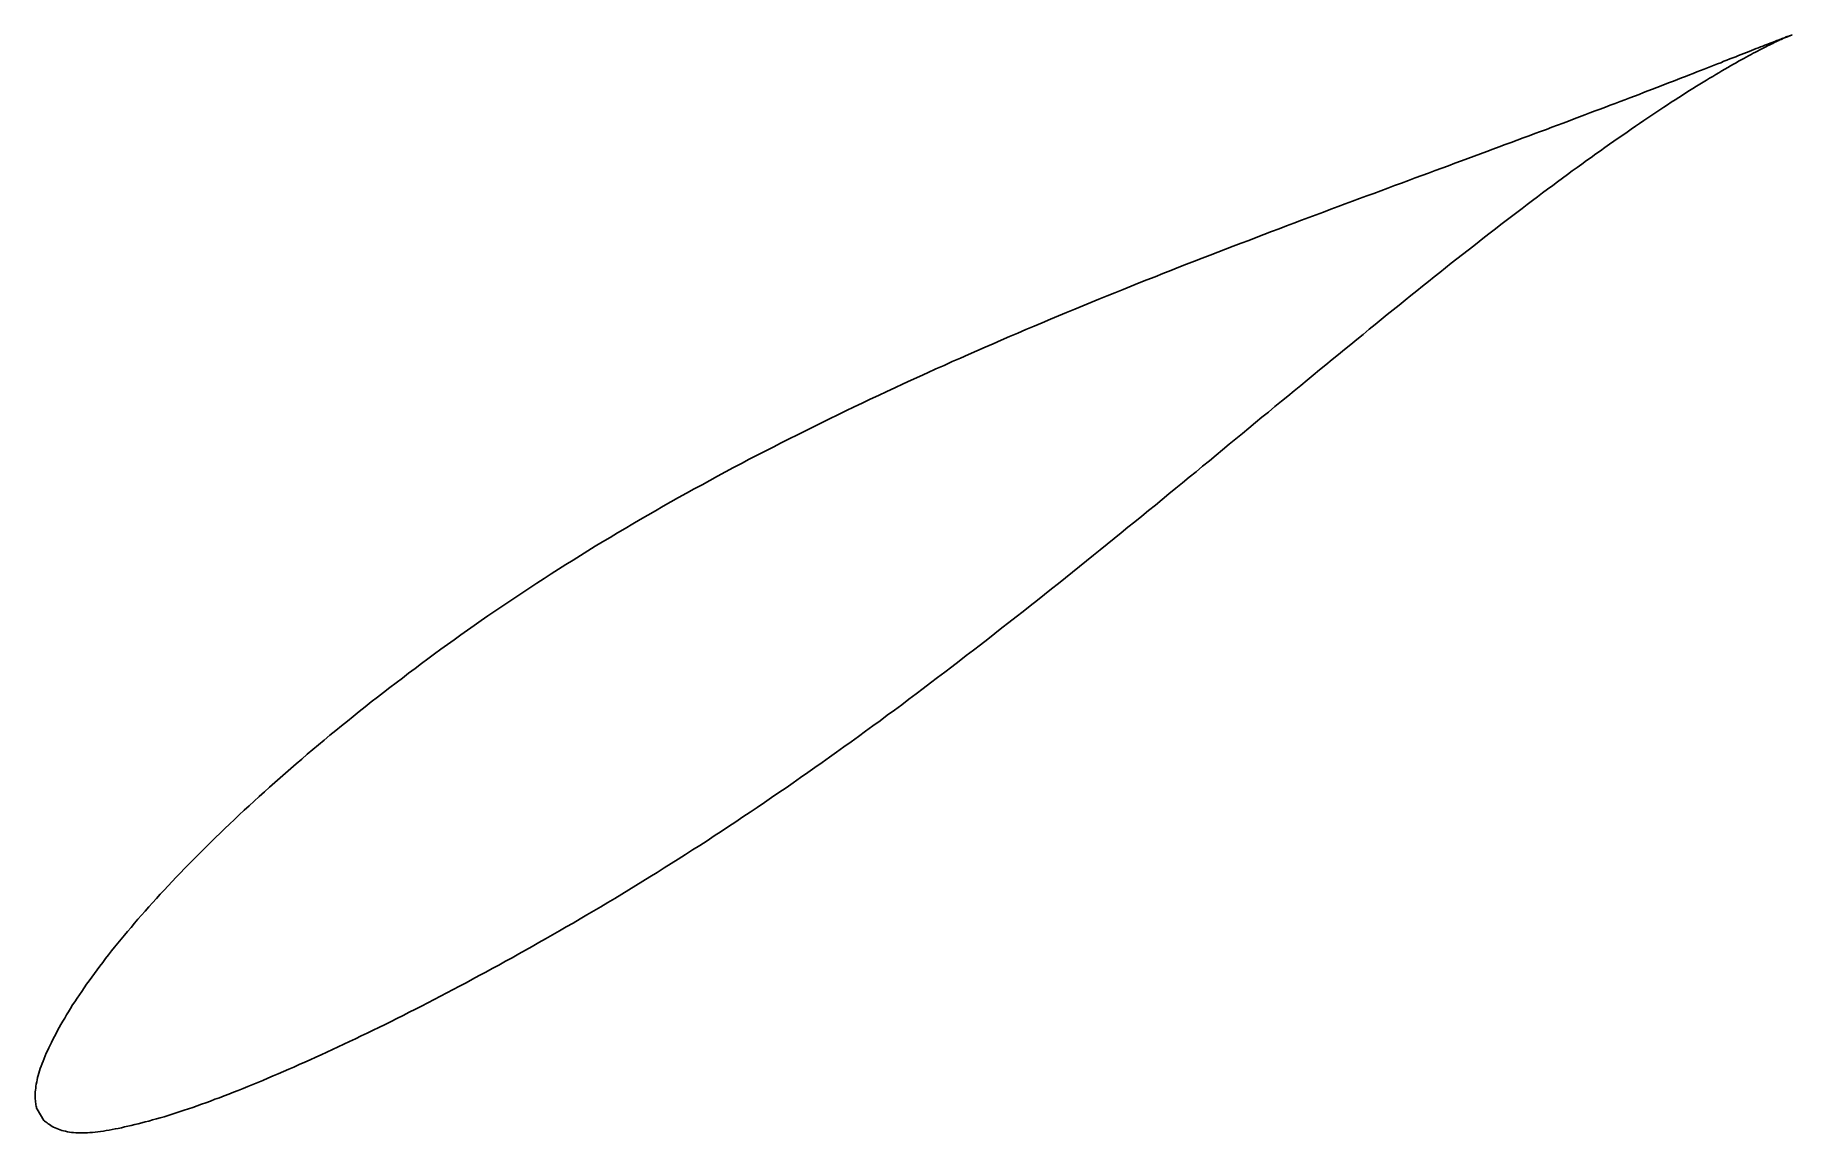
# Model space of a CAD drawing. Header units: metres. Extents: x -39 to 78, y -25 to 49.
import ezdxf

# ---------------------------------------------------------------- set-up
doc = ezdxf.new("R2010")
doc.units = ezdxf.units.M

msp = doc.modelspace()

# ---------------------------------------------------------------- linework, layer by layer
msp.add_lwpolyline([(78.31, 48.62), (78.31, 48.62), (78.3, 48.62), (78.29, 48.62), (78.27, 48.61), (78.25, 48.6), (78.22, 48.59), (78.18, 48.58), (78.15, 48.57), (78.1, 48.55), (78.06, 48.54), (78, 48.52), (77.94, 48.5), (77.88, 48.48), (77.81, 48.45), (77.74, 48.42), (77.66, 48.39), (77.58, 48.36), (77.5, 48.33), (77.4, 48.29), (77.31, 48.26), (77.21, 48.22), (77.1, 48.18), (76.99, 48.13), (76.87, 48.09), (76.75, 48.04), (76.63, 47.99), (76.5, 47.94), (76.36, 47.89), (76.22, 47.83), (76.08, 47.78), (75.93, 47.72), (75.77, 47.66), (75.61, 47.6), (75.45, 47.53), (75.28, 47.46), (75.11, 47.4), (74.93, 47.33), (74.75, 47.25), (74.56, 47.18), (74.37, 47.1), (74.17, 47.03), (73.97, 46.95), (73.77, 46.87), (73.56, 46.78), (73.34, 46.7), (73.12, 46.61), (72.9, 46.53), (72.67, 46.44), (72.44, 46.34), (72.2, 46.25), (71.95, 46.16), (71.71, 46.06), (71.46, 45.96), (71.2, 45.86), (70.94, 45.76), (70.67, 45.66), (70.4, 45.55), (70.13, 45.45), (69.85, 45.34), (69.57, 45.23), (69.28, 45.12), (68.99, 45.01), (68.69, 44.89), (68.39, 44.78), (68.09, 44.66), (67.78, 44.54), (67.47, 44.42), (67.15, 44.3), (66.83, 44.18), (66.5, 44.06), (66.17, 43.93), (65.84, 43.81), (65.5, 43.68), (65.16, 43.55), (64.81, 43.42), (64.46, 43.29), (64.11, 43.15), (63.75, 43.02), (63.38, 42.88), (63.02, 42.74), (62.65, 42.6), (62.27, 42.46), (61.9, 42.32), (61.51, 42.18), (61.13, 42.04), (60.74, 41.89), (60.34, 41.75), (59.95, 41.6), (59.55, 41.45), (59.14, 41.3), (58.73, 41.15), (58.32, 40.99), (57.91, 40.84), (57.49, 40.69), (57.07, 40.53), (56.64, 40.37), (56.21, 40.21), (55.78, 40.05), (55.35, 39.89), (54.91, 39.73), (54.47, 39.57), (54.02, 39.4), (53.57, 39.24), (53.12, 39.07), (52.67, 38.9), (52.21, 38.73), (51.75, 38.56), (51.29, 38.39), (50.82, 38.22), (50.35, 38.04), (49.88, 37.87), (49.41, 37.69), (48.93, 37.52), (48.45, 37.34), (47.97, 37.16), (47.48, 36.98), (46.99, 36.79), (46.5, 36.61), (46.01, 36.42), (45.52, 36.24), (45.02, 36.05), (44.52, 35.86), (44.02, 35.67), (43.51, 35.48), (43.01, 35.29), (42.5, 35.1), (41.99, 34.9), (41.48, 34.71), (40.96, 34.51), (40.45, 34.31), (39.93, 34.11), (39.41, 33.91), (38.89, 33.71), (38.36, 33.51), (37.84, 33.3), (37.31, 33.1), (36.79, 32.89), (36.26, 32.68), (35.73, 32.47), (35.19, 32.26), (34.66, 32.05), (34.13, 31.83), (33.59, 31.62), (33.05, 31.4), (32.52, 31.18), (31.98, 30.96), (31.44, 30.74), (30.9, 30.52), (30.36, 30.3), (29.81, 30.08), (29.27, 29.85), (28.73, 29.62), (28.18, 29.39), (27.64, 29.16), (27.09, 28.93), (26.55, 28.7), (26, 28.47), (25.45, 28.23), (24.9, 27.99), (24.36, 27.76), (23.81, 27.52), (23.26, 27.27), (22.71, 27.03), (22.17, 26.79), (21.62, 26.54), (21.07, 26.3), (20.52, 26.05), (19.97, 25.8), (19.43, 25.55), (18.88, 25.3), (18.33, 25.04), (17.79, 24.79), (17.24, 24.53), (16.69, 24.28), (16.15, 24.02), (15.6, 23.76), (15.06, 23.5), (14.52, 23.23), (13.97, 22.97), (13.43, 22.7), (12.89, 22.44), (12.35, 22.17), (11.81, 21.9), (11.27, 21.63), (10.74, 21.36), (10.2, 21.08), (9.67, 20.81), (9.13, 20.53), (8.6, 20.26), (8.07, 19.98), (7.54, 19.7), (7.01, 19.42), (6.48, 19.13), (5.96, 18.85), (5.44, 18.56), (4.91, 18.28), (4.39, 17.99), (3.87, 17.7), (3.36, 17.41), (2.84, 17.12), (2.33, 16.82), (1.82, 16.53), (1.31, 16.23), (0.8, 15.94), (0.29, 15.64), (-0.21, 15.34), (-0.71, 15.04), (-1.21, 14.74), (-1.71, 14.44), (-2.2, 14.13), (-2.69, 13.83), (-3.18, 13.52), (-3.67, 13.22), (-4.16, 12.91), (-4.64, 12.6), (-5.12, 12.29), (-5.6, 11.98), (-6.08, 11.67), (-6.55, 11.36), (-7.02, 11.04), (-7.49, 10.73), (-7.95, 10.41), (-8.42, 10.1), (-8.88, 9.78), (-9.33, 9.47), (-9.79, 9.15), (-10.24, 8.83), (-10.69, 8.51), (-11.14, 8.19), (-11.58, 7.88), (-12.02, 7.56), (-12.46, 7.24), (-12.89, 6.92), (-13.33, 6.6), (-13.75, 6.28), (-14.18, 5.96), (-14.6, 5.63), (-15.02, 5.31), (-15.44, 4.99), (-15.86, 4.67), (-16.27, 4.35), (-16.68, 4.03), (-17.08, 3.71), (-17.48, 3.39), (-17.88, 3.07), (-18.28, 2.75), (-18.67, 2.44), (-19.06, 2.12), (-19.45, 1.8), (-19.83, 1.48), (-20.21, 1.16), (-20.59, 0.85), (-20.96, 0.53), (-21.33, 0.21), (-21.7, -0.1), (-22.06, -0.42), (-22.42, -0.73), (-22.78, -1.04), (-23.13, -1.36), (-23.48, -1.67), (-23.83, -1.98), (-24.17, -2.29), (-24.51, -2.6), (-24.85, -2.91), (-25.18, -3.21), (-25.51, -3.52), (-25.83, -3.83), (-26.15, -4.13), (-26.47, -4.44), (-26.78, -4.74), (-27.09, -5.04), (-27.4, -5.34), (-27.7, -5.64), (-28, -5.94), (-28.3, -6.23), (-28.59, -6.53), (-28.88, -6.82), (-29.16, -7.11), (-29.44, -7.4), (-29.72, -7.69), (-29.99, -7.98), (-30.26, -8.27), (-30.53, -8.55), (-30.79, -8.83), (-31.05, -9.12), (-31.3, -9.4), (-31.55, -9.67), (-31.8, -9.95), (-32.04, -10.23), (-32.28, -10.5), (-32.51, -10.77), (-32.74, -11.04), (-32.97, -11.31), (-33.19, -11.57), (-33.41, -11.84), (-33.62, -12.1), (-33.84, -12.36), (-34.04, -12.62), (-34.24, -12.87), (-34.44, -13.13), (-34.64, -13.38), (-34.83, -13.63), (-35.01, -13.88), (-35.19, -14.12), (-35.37, -14.37), (-35.55, -14.61), (-35.72, -14.85), (-35.88, -15.08), (-36.04, -15.32), (-36.2, -15.55), (-36.35, -15.78), (-36.5, -16.01), (-36.65, -16.23), (-36.79, -16.46), (-36.92, -16.68), (-37.05, -16.9), (-37.18, -17.11), (-37.31, -17.32), (-37.43, -17.53), (-37.54, -17.74), (-37.66, -17.94), (-37.76, -18.14), (-37.87, -18.34), (-37.97, -18.54), (-38.06, -18.73), (-38.16, -18.92), (-38.25, -19.1), (-38.33, -19.29), (-38.41, -19.46), (-38.49, -19.64), (-38.56, -19.81), (-38.63, -19.99), (-38.69, -20.15), (-38.75, -20.32), (-38.81, -20.48), (-38.86, -20.64), (-38.91, -20.79), (-38.95, -20.94), (-38.99, -21.09), (-39.02, -21.24), (-39.05, -21.38), (-39.08, -21.52), (-39.1, -21.66), (-39.12, -21.79), (-39.14, -21.92), (-39.15, -22.05), (-39.15, -22.17), (-39.16, -22.29), (-39.16, -22.41), (-39.15, -22.52), (-39.14, -22.62), (-39.13, -22.73), (-39.12, -22.82), (-39.11, -22.91), (-39.09, -22.99), (-39.07, -23.06), (-39.06, -23.12), (-39.04, -23.17), (-39.03, -23.2), (-38.57, -23.95), (-38.57, -23.95), (-38.55, -23.97), (-38.52, -23.99), (-38.48, -24.02), (-38.42, -24.07), (-38.35, -24.12), (-38.28, -24.18), (-38.2, -24.23), (-38.11, -24.29), (-38.02, -24.35), (-37.92, -24.4), (-37.82, -24.45), (-37.71, -24.5), (-37.6, -24.54), (-37.49, -24.58), (-37.37, -24.62), (-37.25, -24.65), (-37.12, -24.68), (-36.99, -24.71), (-36.86, -24.73), (-36.72, -24.75), (-36.58, -24.76), (-36.43, -24.77), (-36.29, -24.78), (-36.13, -24.78), (-35.98, -24.78), (-35.82, -24.78), (-35.65, -24.77), (-35.49, -24.76), (-35.32, -24.75), (-35.14, -24.73), (-34.96, -24.71), (-34.78, -24.69), (-34.59, -24.66), (-34.4, -24.63), (-34.21, -24.6), (-34.01, -24.56), (-33.8, -24.52), (-33.6, -24.48), (-33.38, -24.44), (-33.17, -24.39), (-32.95, -24.34), (-32.73, -24.29), (-32.5, -24.23), (-32.27, -24.18), (-32.03, -24.12), (-31.79, -24.05), (-31.55, -23.99), (-31.3, -23.92), (-31.05, -23.85), (-30.79, -23.77), (-30.53, -23.7), (-30.27, -23.62), (-30, -23.53), (-29.73, -23.45), (-29.46, -23.36), (-29.18, -23.27), (-28.9, -23.17), (-28.62, -23.08), (-28.33, -22.97), (-28.04, -22.87), (-27.74, -22.77), (-27.44, -22.66), (-27.14, -22.54), (-26.83, -22.43), (-26.52, -22.31), (-26.21, -22.19), (-25.9, -22.07), (-25.58, -21.94), (-25.25, -21.81), (-24.93, -21.68), (-24.6, -21.55), (-24.27, -21.41), (-23.93, -21.27), (-23.59, -21.13), (-23.25, -20.98), (-22.9, -20.84), (-22.55, -20.69), (-22.2, -20.53), (-21.85, -20.38), (-21.49, -20.22), (-21.13, -20.06), (-20.76, -19.89), (-20.39, -19.73), (-20.02, -19.56), (-19.65, -19.39), (-19.27, -19.21), (-18.9, -19.04), (-18.51, -18.86), (-18.13, -18.68), (-17.74, -18.49), (-17.35, -18.3), (-16.96, -18.11), (-16.56, -17.92), (-16.17, -17.73), (-15.76, -17.53), (-15.36, -17.33), (-14.96, -17.13), (-14.55, -16.93), (-14.14, -16.72), (-13.72, -16.51), (-13.31, -16.3), (-12.89, -16.08), (-12.47, -15.86), (-12.05, -15.64), (-11.62, -15.42), (-11.2, -15.2), (-10.77, -14.97), (-10.34, -14.74), (-9.9, -14.51), (-9.47, -14.27), (-9.03, -14.04), (-8.59, -13.8), (-8.15, -13.56), (-7.71, -13.31), (-7.26, -13.07), (-6.82, -12.82), (-6.37, -12.57), (-5.92, -12.31), (-5.47, -12.06), (-5.02, -11.8), (-4.56, -11.54), (-4.1, -11.28), (-3.65, -11.01), (-3.19, -10.75), (-2.72, -10.48), (-2.26, -10.21), (-1.8, -9.93), (-1.33, -9.66), (-0.87, -9.38), (-0.4, -9.1), (0.07, -8.81), (0.54, -8.53), (1.01, -8.24), (1.48, -7.95), (1.95, -7.66), (2.43, -7.37), (2.9, -7.07), (3.38, -6.77), (3.85, -6.47), (4.33, -6.17), (4.81, -5.86), (5.29, -5.56), (5.77, -5.25), (6.25, -4.93), (6.72, -4.62), (7.21, -4.3), (7.69, -3.99), (8.17, -3.66), (8.65, -3.34), (9.13, -3.02), (9.61, -2.69), (10.09, -2.36), (10.58, -2.03), (11.06, -1.7), (11.54, -1.37), (12.03, -1.03), (12.51, -0.69), (12.99, -0.35), (13.48, -0.01), (13.96, 0.33), (14.44, 0.68), (14.93, 1.03), (15.41, 1.37), (15.89, 1.72), (16.37, 2.07), (16.86, 2.43), (17.34, 2.78), (17.82, 3.14), (18.3, 3.49), (18.79, 3.85), (19.27, 4.21), (19.75, 4.57), (20.23, 4.93), (20.71, 5.3), (21.19, 5.66), (21.67, 6.03), (22.15, 6.39), (22.63, 6.76), (23.11, 7.13), (23.58, 7.5), (24.06, 7.86), (24.54, 8.23), (25.01, 8.61), (25.49, 8.98), (25.96, 9.35), (26.44, 9.72), (26.91, 10.09), (27.38, 10.47), (27.86, 10.84), (28.33, 11.21), (28.8, 11.59), (29.27, 11.96), (29.74, 12.34), (30.21, 12.71), (30.67, 13.09), (31.14, 13.46), (31.61, 13.84), (32.07, 14.21), (32.53, 14.58), (33, 14.96), (33.46, 15.33), (33.92, 15.71), (34.38, 16.08), (34.84, 16.46), (35.3, 16.83), (35.75, 17.2), (36.21, 17.57), (36.66, 17.94), (37.11, 18.32), (37.57, 18.69), (38.02, 19.06), (38.47, 19.43), (38.91, 19.79), (39.36, 20.16), (39.81, 20.53), (40.25, 20.89), (40.69, 21.26), (41.13, 21.62), (41.57, 21.99), (42.01, 22.35), (42.45, 22.71), (42.88, 23.07), (43.32, 23.42), (43.75, 23.78), (44.18, 24.14), (44.61, 24.49), (45.04, 24.84), (45.47, 25.19), (45.89, 25.54), (46.31, 25.89), (46.73, 26.24), (47.15, 26.58), (47.57, 26.93), (47.99, 27.27), (48.4, 27.61), (48.82, 27.94), (49.23, 28.28), (49.64, 28.61), (50.04, 28.95), (50.45, 29.28), (50.85, 29.6), (51.25, 29.93), (51.65, 30.25), (52.05, 30.57), (52.45, 30.89), (52.84, 31.21), (53.23, 31.53), (53.62, 31.84), (54.01, 32.15), (54.4, 32.46), (54.78, 32.76), (55.16, 33.07), (55.54, 33.37), (55.92, 33.67), (56.29, 33.96), (56.67, 34.25), (57.04, 34.54), (57.41, 34.83), (57.77, 35.12), (58.14, 35.4), (58.5, 35.68), (58.86, 35.96), (59.21, 36.23), (59.57, 36.5), (59.92, 36.77), (60.27, 37.04), (60.62, 37.3), (60.96, 37.56), (61.3, 37.82), (61.64, 38.07), (61.98, 38.32), (62.32, 38.57), (62.65, 38.82), (62.98, 39.06), (63.3, 39.3), (63.63, 39.54), (63.95, 39.77), (64.26, 40), (64.58, 40.23), (64.89, 40.45), (65.2, 40.68), (65.51, 40.89), (65.81, 41.11), (66.11, 41.32), (66.41, 41.53), (66.7, 41.74), (67, 41.94), (67.29, 42.14), (67.57, 42.34), (67.85, 42.53), (68.13, 42.72), (68.41, 42.91), (68.68, 43.09), (68.95, 43.27), (69.22, 43.45), (69.48, 43.62), (69.74, 43.8), (70, 43.96), (70.25, 44.13), (70.5, 44.29), (70.75, 44.45), (70.99, 44.61), (71.23, 44.76), (71.47, 44.91), (71.7, 45.05), (71.93, 45.2), (72.16, 45.34), (72.38, 45.47), (72.6, 45.61), (72.81, 45.74), (73.02, 45.86), (73.23, 45.99), (73.43, 46.11), (73.63, 46.23), (73.83, 46.34), (74.02, 46.45), (74.21, 46.56), (74.4, 46.67), (74.58, 46.77), (74.75, 46.87), (74.93, 46.97), (75.1, 47.06), (75.26, 47.15), (75.42, 47.24), (75.58, 47.33), (75.73, 47.41), (75.88, 47.49), (76.02, 47.56), (76.16, 47.64), (76.3, 47.71), (76.43, 47.77), (76.56, 47.84), (76.68, 47.9), (76.8, 47.96), (76.92, 48.02), (77.03, 48.07), (77.13, 48.12), (77.24, 48.17), (77.33, 48.22), (77.43, 48.26), (77.51, 48.3), (77.6, 48.34), (77.68, 48.37), (77.75, 48.41), (77.82, 48.44), (77.89, 48.46), (77.95, 48.49), (78.01, 48.51), (78.06, 48.53), (78.11, 48.55), (78.15, 48.57), (78.19, 48.58), (78.22, 48.59), (78.25, 48.6), (78.27, 48.61), (78.29, 48.62), (78.3, 48.62), (78.31, 48.62), (78.31, 48.62)], close=True)

doc.saveas('drawing.dxf')
